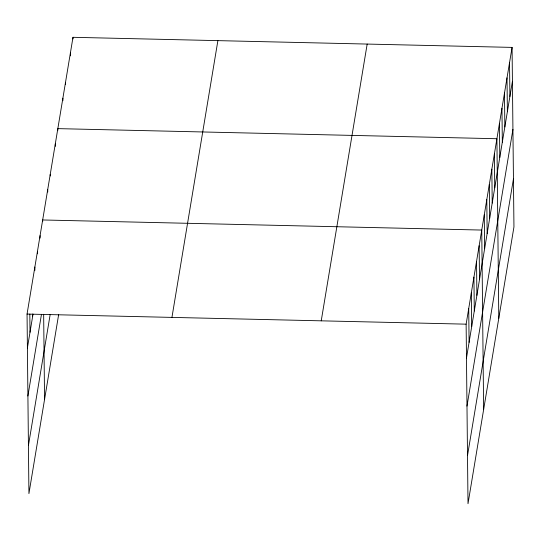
<?xml version="1.0" encoding="UTF-8"?>
<svg xmlns="http://www.w3.org/2000/svg" width="541" height="541" viewBox="0 0 541 541"><rect width="100%" height="100%" fill="white"/><g stroke="black" fill="none" stroke-linecap="round" stroke-linejoin="round"><path stroke-width="0.81" d="M58.651 314.578L28.93 493.602L27.05 314.064L72.994 37.302L512.07 47.398L513.95 226.936L468.006 503.698L466.126 324.167L512.07 47.398M27.402 347.951L33.021 314.111M27.909 396.012L41.474 314.294M28.43 445.534L50.164 314.578M171.943 317.398L217.888 40.636M321.232 320.833L367.177 44.064M466.477 358.054L512.422 81.285M466.984 406.115L512.929 129.353M467.498 455.637L513.45 178.875M27.05 314.064L466.126 324.167M509.541 62.621L509.899 96.508M507.018 77.843L507.37 111.73M504.489 93.066L504.841 126.952M501.96 108.288L502.318 142.175M499.438 123.51L499.789 157.397M498.788 318.27L496.909 138.733L57.833 128.63L57.853 130.286M494.379 153.955L494.738 187.842M491.85 169.177L492.209 203.064M489.328 184.4L489.679 218.287M486.799 199.622L487.157 233.509M484.269 214.845L484.628 248.732M483.627 409.598L481.747 230.067L42.671 219.964L42.692 221.614M479.143 245.749L479.495 279.636M476.54 261.431L476.892 295.318M473.936 277.114L474.288 311.001M471.333 292.803L471.684 326.69M468.729 308.485L469.081 342.372M72.994 37.302L73.015 38.952M70.472 52.518L70.506 55.824M65.414 82.962L65.434 84.619M62.891 98.185L62.912 100.667M55.31 143.852L55.331 146.334M50.252 174.297L50.272 175.953M47.723 189.519L47.75 192.001M43.659 314.294L44.551 399.501M40.068 235.646L40.095 238.128M37.464 251.328L37.491 253.81M34.861 267.017L34.895 270.317M32.588 314.105L32.616 316.586M29.816 314.084L30.005 332.269"/></g></svg>
